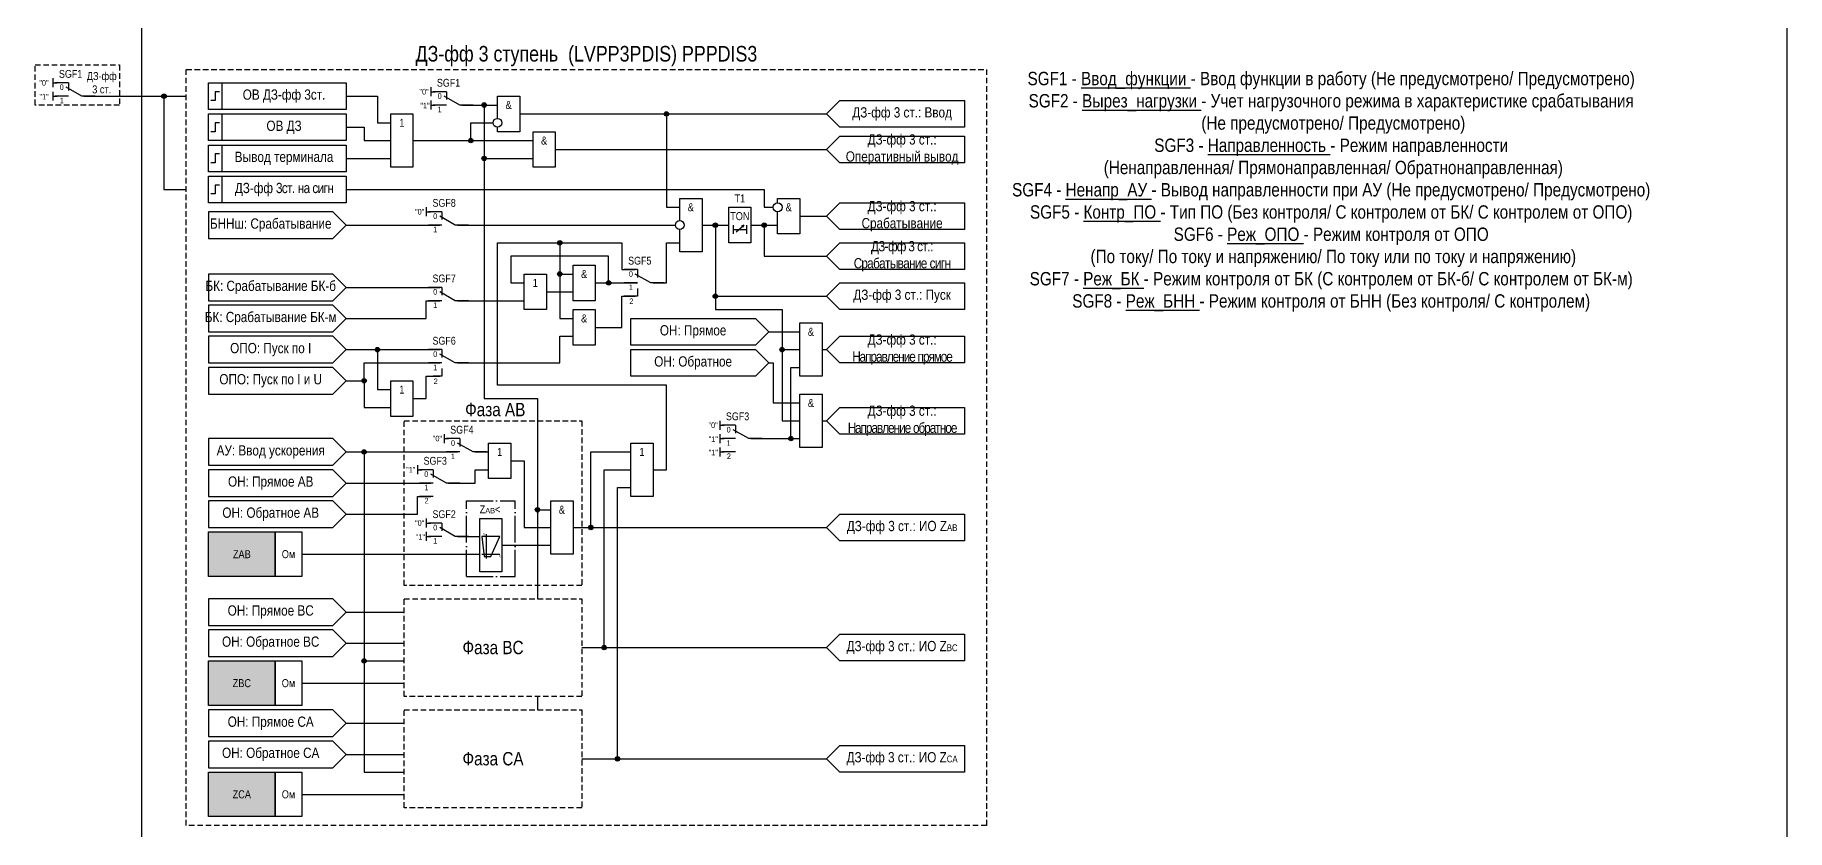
# Model space of a CAD drawing. Header units: millimetres. Extents: x -60 to 938, y -6 to 885.
# Drawn here: x -24 to 370, y 319 to 497.7 of the extents above; entities that cross this region are included whole.
import ezdxf
from ezdxf.enums import TextEntityAlignment as Align

# ---------------------------------------------------------------- set-up
doc = ezdxf.new("R2010")
doc.units = ezdxf.units.MM
doc.linetypes.add('ACAD_ISO04W100', pattern=[30, 24, -3, 0, -3])
doc.linetypes.add('штриховая2', pattern=[0.375, 0.25, -0.125])
doc.layers.add('TEXT', color=7, linetype='Continuous', lineweight=25)
doc.layers.add('Основная', color=7, linetype='Continuous')
doc.styles.add('1.8_Gost_RD', font='ARIALN.TTF', dxfattribs={"height": 1.8})
doc.styles.add('2.5_Gost_RD', font='ARIALN.TTF', dxfattribs={"height": 2.5})
doc.styles.add('3.5_Gost_RD', font='ARIALN.TTF', dxfattribs={"height": 3.5})
doc.styles.add('Вывод', font='ARIALN.TTF', dxfattribs={"height": 2.5})
doc.styles.add('Компонент', font='ARIALN.TTF', dxfattribs={"height": 3.5})

# ---------------------------------------------------------------- blocks, each defined once
blk = doc.blocks.new('*U958')
at = {"layer": 'Основная', "color": 0}
blk.add_line((0, 0), (7, 4), dxfattribs=at)
at = {"layer": 'Основная', "ltscale": 0.35}
blk.add_line((6, 6), (6, 2.5), dxfattribs=at)
blk = doc.blocks.new('*U985')
at = {"layer": 'Основная', "color": 0}
for p, q in [((-3, 6), (-9, 6)), ((-3, 0), (-9, 0)), ((9, 0), (3, 0))]:
    blk.add_line(p, q, dxfattribs=at)
at = {"layer": 'Основная', "ltscale": 0.25, "xscale": -1}
blk.add_blockref('*U958', (3, 0), dxfattribs=at)
at = {"layer": 'Основная'}
for tag, height, style, p in [('ОУ', 3.5, 'Компонент', (-2, 10)), ('В1', 2.5, 'Вывод', (-14, 6)), ('В2', 2.5, 'Вывод', (-6, 4)), ('В3', 2.5, 'Вывод', (-6, -2))]:
    blk.add_attdef(tag, text='', height=height, dxfattribs=dict(at, style=style)).set_placement(p, align=Align.MIDDLE_CENTER)
blk = doc.blocks.new('Точка')
at = {"ltscale": 100}
h = blk.add_hatch(color=256, dxfattribs=at)
h.dxf.hatch_style = 1
edge = h.paths.add_edge_path()
edge.add_arc((0, 0), 0.5, 0, 360)
blk.add_circle((0, 0), 0.5, dxfattribs=at)
blk = doc.blocks.new('*U1023')
at = {"layer": 'Основная', "color": 0}
for p, q in [((-3, 6), (-9, 6)), ((-3, 0), (-9, 0)), ((9, 0), (3, 0))]:
    blk.add_line(p, q, dxfattribs=at)
at = {"layer": 'Основная', "ltscale": 0.25, "xscale": -1}
blk.add_blockref('*U958', (3, 0), dxfattribs=at)
at = {"layer": 'Основная'}
for tag, height, style, p in [('ОУ', 3.5, 'Компонент', (-2, 10)), ('В1', 2.5, 'Вывод', (-13, 6)), ('В2', 2.5, 'Вывод', (-6, 4)), ('В3', 2.5, 'Вывод', (-6, -2))]:
    blk.add_attdef(tag, text='', height=height, dxfattribs=dict(at, style=style)).set_placement(p, align=Align.MIDDLE_CENTER)
blk = doc.blocks.new('*U1031')
at = {"layer": 'Основная', "color": 0}
for p, q in [((-3, 6), (-9, 6)), ((-3, 0), (-9, 0)), ((9, 0), (3, 0))]:
    blk.add_line(p, q, dxfattribs=at)
at = {"layer": 'Основная', "ltscale": 0.25, "xscale": -1}
blk.add_blockref('*U958', (3, 0), dxfattribs=at)
at = {"layer": 'Основная'}
for tag, height, style, p in [('ОУ', 3.5, 'Компонент', (-2, 10)), ('В1', 2.5, 'Вывод', (-13, 6)), ('В2', 2.5, 'Вывод', (-6, 4)), ('В3', 2.5, 'Вывод', (-6, -2))]:
    blk.add_attdef(tag, text='', height=height, dxfattribs=dict(at, style=style)).set_placement(p, align=Align.MIDDLE_CENTER)
blk = doc.blocks.new('*U1032')
at = {"layer": 'Основная', "color": 0}
for p, q in [((-3, 6), (-9, 6)), ((-3, 0), (-9, 0)), ((9, 0), (3, 0))]:
    blk.add_line(p, q, dxfattribs=at)
at = {"layer": 'Основная', "ltscale": 0.25, "xscale": -1}
blk.add_blockref('*U958', (3, 0), dxfattribs=at)
at = {"layer": 'Основная'}
for tag, height, style, p in [('ОУ', 3.5, 'Компонент', (-2, 10)), ('В1', 2.5, 'Вывод', (-13, 6)), ('В2', 2.5, 'Вывод', (-6, 4)), ('В3', 2.5, 'Вывод', (-6, -2))]:
    blk.add_attdef(tag, text='', height=height, dxfattribs=dict(at, style=style)).set_placement(p, align=Align.MIDDLE_CENTER)
blk = doc.blocks.new('*U892')
at = {"layer": 'Основная', "linetype": 'ACAD_ISO04W100', "ltscale": 0.25}
for p, q in [((0, 0), (11, 0)), ((0, -17), (0, 0)), ((11, -17), (11, 0)), ((0, -17), (11, -17))]:
    blk.add_line(p, q, dxfattribs=at)
at = {"layer": 'Основная', "style": 'Компонент'}
blk.add_attdef('ОУ', text='', height=3.5, dxfattribs=at).set_placement((11, 0), align=Align.MIDDLE_CENTER)
blk = doc.blocks.new('*U1027')
at = {"layer": 'Основная', "color": 0}
for p, q in [((-3, 6), (-9, 6)), ((-3, 0), (-9, 0)), ((9, 0), (3, 0))]:
    blk.add_line(p, q, dxfattribs=at)
at = {"layer": 'Основная', "ltscale": 0.25, "xscale": -1}
blk.add_blockref('*U958', (3, 0), dxfattribs=at)
at = {"layer": 'Основная'}
for tag, height, style, p in [('ОУ', 3.5, 'Компонент', (-2, 10)), ('В1', 2.5, 'Вывод', (-14, 6)), ('В2', 2.5, 'Вывод', (-6, 4)), ('В3', 2.5, 'Вывод', (-6, -2))]:
    blk.add_attdef(tag, text='', height=height, dxfattribs=dict(at, style=style)).set_placement(p, align=Align.MIDDLE_CENTER)

msp = doc.modelspace()

# ---------------------------------------------------------------- hatches: boundary and pattern name
at = {"ltscale": 100, "true_color": 0xf7941d}
h = msp.add_hatch(color=30, dxfattribs=at)
h.dxf.hatch_style = 1
h.paths.add_polyline_path([(15, 386), (30, 386), (30, 376), (15, 376)])
h = msp.add_hatch(color=30, dxfattribs=at)
h.dxf.hatch_style = 1
h.paths.add_polyline_path([(15, 357), (30, 357), (30, 347), (15, 347)])
h = msp.add_hatch(color=30, dxfattribs=at)
h.dxf.hatch_style = 1
h.paths.add_polyline_path([(15, 332), (30, 332), (30, 322), (15, 322)])

# ---------------------------------------------------------------- linework, layer by layer
at = {"color": 6, "ltscale": 100}
for p, q in [((-20, 488), (-20, 486)), ((-20, 487), (-19, 487)), ((-20, 485), (-20, 483)), ((-20, 484), (-19, 484))]:
    msp.add_line(p, q, dxfattribs=at)
at = {"ltscale": 100}
for p, q in [((65, 486), (65, 484)), ((65, 485), (66, 485)), ((65, 483), (65, 481)), ((65, 482), (66, 482)), ((64, 459), (64, 457)), ((64, 458), (65, 458)), ((130, 411), (130, 409)), ((130, 410), (131, 410)), ((68, 408), (68, 406)), ((68, 407), (69, 407)), ((130, 408), (130, 406)), ((130, 407), (131, 407)), ((130, 405), (130, 403)), ((130, 404), (131, 404)), ((133.5, 404), (130.5, 404)), ((62, 401), (62, 399)), ((62, 400), (63, 400)), ((65.5, 394), (62.5, 394)), ((64, 389), (64, 387)), ((64, 388), (65, 388)), ((64, 386), (64, 384)), ((64, 385), (65, 385))]:
    msp.add_line(p, q, dxfattribs=at)
at = {"color": 7, "ltscale": 100}
for p, q in [((133.7, 453.46), (135.37, 454.95)), ((135.37, 454.95), (134.85, 454.73)), ((135.37, 454.95), (135.11, 454.48))]:
    msp.add_line(p, q, dxfattribs=at)
at = {"color": 3, "ltscale": 100}
msp.add_lwpolyline([(0, 875), (370, 875), (370, 0), (0, 0)], close=True, dxfattribs=at)
at = {"color": 6, "linetype": 'штриховая2', "ltscale": 5}
msp.add_lwpolyline([(-24, 491), (-5, 491), (-5, 482), (-24, 482)], close=True, dxfattribs=at)
at = {"linetype": 'штриховая2', "ltscale": 5}
msp.add_lwpolyline([(10, 490), (190, 490), (190, 320), (10, 320)], close=True, dxfattribs=at)
at = {"ltscale": 100}
for points in [[(15, 487), (18, 487), (18, 481), (15, 481)], [(15, 487), (46, 487), (46, 481), (15, 481)], [(185, 477), (157, 477), (154, 480), (157, 483), (185, 483)], [(15, 480), (18, 480), (18, 474), (15, 474)], [(15, 480), (46, 480), (46, 474), (15, 474)], [(56, 480), (61, 480), (61, 468), (56, 468)], [(15, 473), (18, 473), (18, 467), (15, 467)], [(15, 473), (46, 473), (46, 467), (15, 467)], [(88, 476), (93, 476), (93, 468), (88, 468)], [(157, 475), (185, 475), (185, 469), (157, 469), (154, 472)], [(15, 466), (18, 466), (18, 460), (15, 460)], [(15, 466), (46, 466), (46, 460), (15, 460)], [(132, 459), (137, 459), (137, 451), (132, 451)], [(157, 460), (185, 460), (185, 454), (157, 454), (154, 457)], [(157, 451), (185, 451), (185, 445), (157, 445), (154, 448)], [(97, 438), (97, 446), (102, 446), (102, 438)], [(157, 442), (185, 442), (185, 436), (157, 436), (154, 439)], [(97, 428), (97, 436), (102, 436), (102, 428)], [(138, 434), (141, 431), (138, 428), (110, 428), (110, 434)], [(148, 433), (153, 433), (153, 421), (148, 421)], [(185, 424), (157, 424), (154, 427), (157, 430), (185, 430)], [(138, 427), (141, 424), (138, 421), (110, 421), (110, 427)], [(56, 420), (61, 420), (61, 412), (56, 412)], [(148, 417), (153, 417), (153, 405), (148, 405)], [(185, 408), (157, 408), (154, 411), (157, 414), (185, 414)], [(110, 406), (115, 406), (115, 394), (110, 394)], [(92, 393), (97, 393), (97, 381), (92, 381)], [(76, 389), (81, 389), (81, 377), (76, 377)], [(185, 390), (185, 384), (157, 384), (154, 387), (157, 390)], [(15, 386), (30, 386), (30, 376), (15, 376)], [(30, 386), (36, 386), (36, 376), (30, 376)], [(185, 363), (185, 357), (157, 357), (154, 360), (157, 363)], [(15, 357), (30, 357), (30, 347), (15, 347)], [(30, 357), (36, 357), (36, 347), (30, 347)], [(185, 338), (185, 332), (157, 332), (154, 335), (157, 338)], [(15, 332), (30, 332), (30, 322), (15, 322)], [(30, 332), (36, 332), (36, 322), (30, 322)]]:
    msp.add_lwpolyline(points, close=True, dxfattribs=at)
at = {"lineweight": 30, "ltscale": 100}
for points in [[(17.5, 485), (16.5, 485), (16.5, 483), (15.5, 483)], [(17.5, 478), (16.5, 478), (16.5, 476), (15.5, 476)], [(17.5, 471), (16.5, 471), (16.5, 469), (15.5, 469)], [(17.5, 464), (16.5, 464), (16.5, 462), (15.5, 462)]]:
    msp.add_lwpolyline(points, dxfattribs=at)
at = {"color": 6, "ltscale": 100}
for points in [[(-13, 484), (10, 484)], [(-13, 484), (5, 484), (5, 463), (10, 463)]]:
    msp.add_lwpolyline(points, dxfattribs=at)
at = {"ltscale": 100}
for points in [[(46, 484), (53, 484), (53, 478), (56, 478)], [(72, 482), (80, 482)], [(72, 482), (72, 482)], [(72, 482), (77, 482), (77, 470), (88, 470)], [(72, 482), (77, 482), (77, 416), (89, 416), (89, 391), (92, 391)], [(72, 482), (77, 482), (77, 416), (89, 416), (89, 371)], [(80, 479), (80, 484), (85, 484), (85, 476), (80, 476), (80, 477)], [(46, 477), (50, 477), (50, 474), (56, 474)], [(61, 474), (74, 474), (74, 478), (79, 478)], [(85, 480), (154, 480)], [(85, 480), (118, 480), (118, 459), (121, 459)], [(61, 474), (88, 474)], [(46, 470), (56, 470)], [(93, 472), (154, 472)], [(46, 463), (140, 463), (140, 459), (142, 459)], [(121, 456), (121, 461), (126, 461), (126, 449), (121, 449), (121, 454)], [(143, 460), (143, 461), (148, 461), (148, 453), (143, 453), (143, 458)], [(46, 455), (43, 458), (15, 458), (15, 452), (43, 452), (46, 455)], [(46, 455), (67, 455)], [(71, 455), (120, 455)], [(126, 455), (129, 455), (129, 436), (144, 436), (144, 427), (148, 427)], [(126, 455), (129, 455), (129, 436), (144, 436), (144, 411), (148, 411)], [(126, 455), (132, 455)], [(126, 455), (129, 455), (129, 439), (154, 439)], [(133, 455), (133, 453)], [(133, 454), (136, 454)], [(136, 455), (136, 453)], [(137, 455), (140, 455), (140, 448), (154, 448)], [(137, 455), (143, 455)], [(148, 457), (154, 457)], [(115, 400), (118, 400), (118, 419), (80, 419), (80, 451), (94, 451), (94, 434), (97, 434)], [(115, 400), (118, 400), (118, 419), (80, 419), (80, 451), (94, 451), (94, 444), (97, 444)], [(115, 400), (118, 400), (118, 419), (80, 419), (80, 451), (108, 451), (108, 445), (111, 445)], [(115, 442), (118, 442), (118, 451), (121, 451)], [(102, 442), (105, 442), (105, 448), (83, 448), (83, 442), (86, 442)], [(46, 441), (43, 444), (15, 444), (15, 438), (43, 438), (46, 441)], [(91, 444), (91, 436), (86, 436), (86, 444), (91, 444)], [(102, 442), (111.5, 442)], [(46, 441), (67, 441)], [(46, 434), (64, 434), (64, 438), (67, 438)], [(71, 438), (86, 438)], [(91, 440), (97, 440)], [(102, 432), (108, 432), (108, 439), (111, 439)], [(111.5, 440.75), (111.5, 439), (108.5, 439)], [(46, 434), (43, 437), (15, 437), (15, 431), (43, 431), (46, 434)], [(46, 427), (43, 430), (15, 430), (15, 424), (43, 424), (46, 427)], [(71, 424), (94, 424), (94, 430), (97, 430)], [(141, 431), (148, 431)], [(46, 427), (53, 427), (53, 418), (56, 418)], [(46, 427), (67, 427)], [(153, 427), (154, 427)], [(46, 420), (43, 423), (15, 423), (15, 417), (43, 417), (46, 420)], [(46, 420), (50, 420), (50, 424), (67, 424)], [(67.5, 422.75), (67.5, 421), (65.5, 421)], [(137, 407), (146, 407), (146, 423), (148, 423)], [(141, 424), (142, 424), (142, 415), (148, 415)], [(46, 420), (50, 420), (50, 414), (56, 414)], [(61, 416), (64, 416), (64, 421), (67, 421)], [(153, 411), (154, 411)], [(46, 404), (43, 407), (15, 407), (15, 401), (43, 401), (46, 404)], [(83, 406), (83, 398), (78, 398), (78, 406), (83, 406)], [(137, 407), (148, 407)], [(46, 404), (71, 404)], [(46, 404), (50, 404), (50, 357), (59, 357)], [(46, 404), (50, 404), (50, 332), (59, 332)], [(75, 404), (78, 404)], [(83, 402), (86, 402), (86, 387), (92, 387)], [(97, 387), (101, 387), (101, 404), (110, 404)], [(46, 397), (43, 400), (15, 400), (15, 394), (43, 394), (46, 397)], [(69, 397), (75, 397), (75, 400), (78, 400)], [(99, 360), (104, 360), (104, 400), (110, 400)], [(46, 397), (65, 397)], [(46, 390), (62, 390), (62, 394), (65, 394)], [(99, 335), (107, 335), (107, 396), (110, 396)], [(46, 390), (43, 393), (15, 393), (15, 387), (43, 387), (46, 390)], [(97, 387), (154, 387)], [(71, 385), (76, 385)], [(76.5, 385), (77, 380.5), (78.5, 380.5), (80.5, 385), (76.5, 385)], [(77.5, 380), (77.5, 385.5)], [(81, 383), (92, 383)], [(36, 381), (76, 381)], [(76.5, 381), (80.5, 381)], [(46, 368), (43, 371), (15, 371), (15, 365), (43, 365), (46, 368)], [(46, 368), (59, 368)], [(46, 361), (43, 364), (15, 364), (15, 358), (43, 358), (46, 361)], [(46, 361), (59, 361)], [(99, 360), (154, 360)], [(36, 352), (59, 352)], [(89, 349), (89, 346)], [(46, 343), (43, 346), (15, 346), (15, 340), (43, 340), (46, 343)], [(46, 343), (59, 343)], [(46, 336), (43, 339), (15, 339), (15, 333), (43, 333), (46, 336)], [(46, 336), (59, 336)], [(99, 335), (154, 335)], [(36, 327), (59, 327)]]:
    msp.add_lwpolyline(points, dxfattribs=at)
at = {"color": 251, "linetype": 'штриховая2', "ltscale": 5, "true_color": 0x58595b}
for points in [[(59, 411), (99, 411), (99, 374), (59, 374)], [(59, 371), (99, 371), (99, 349), (59, 349)], [(59, 346), (99, 346), (99, 324), (59, 324)]]:
    msp.add_lwpolyline(points, close=True, dxfattribs=at)
at = {"ltscale": 100}
for centre in [(80, 478), (143, 459), (121, 455)]:
    msp.add_circle(centre, 1, dxfattribs=at)

# ---------------------------------------------------------------- block references
for p in [(5, 484), (118, 480), (74, 474), (77, 470), (129, 455), (140, 455), (94, 451), (94, 444), (105, 442), (129, 439), (53, 427), (144, 427), (50, 420), (146, 407), (50, 404), (89, 391), (101, 387), (104, 360), (50, 357), (107, 335)]:
    msp.add_blockref('Точка', p, dxfattribs=at)
at = {"color": 1, "ltscale": 100}
msp.add_blockref('Точка', (77, 482), dxfattribs=at)
at = {"layer": 'Основная', "color": 6, "ltscale": 0.25, "xscale": 0.5, "yscale": 0.5, "zscale": 0.5}
msp.add_blockref('*U985', (-15, 484), dxfattribs=at).add_auto_attribs({'ОУ': 'SGF1', 'В1': '"0"', 'В2': '0', 'В3': '1'})
at = {"layer": 'Основная', "ltscale": 0.25, "xscale": 0.5, "yscale": 0.5, "zscale": 0.5}
for name, p, values in [('*U1032', (70, 482), {'ОУ': 'SGF1', 'В1': '"0"', 'В2': '0', 'В3': '1'}), ('*U1032', (69, 455), {'ОУ': 'SGF8', 'В1': '"0"', 'В2': '0', 'В3': '1'}), ('*U1032', (73, 404), {'ОУ': 'SGF4', 'В1': '"0"', 'В2': '0', 'В3': '1'}), ('*U1023', (135, 407), {'ОУ': 'SGF3', 'В1': '"0"', 'В2': '0', 'В3': '1'}), ('*U1023', (67, 397), {'ОУ': 'SGF3', 'В1': '"1"', 'В2': '0', 'В3': '1'}), ('*U1031', (69, 385), {'ОУ': 'SGF2', 'В1': '"0"', 'В2': '0', 'В3': '1'})]:
    msp.add_blockref(name, p, dxfattribs=at).add_auto_attribs(values)
at = {"layer": 'Основная', "ltscale": 0.25}
ref = msp.add_blockref('*U1027', (113, 442), dxfattribs=dict(at, xscale=0.5, yscale=0.5, zscale=0.5))
ref.add_attrib('ОУ', 'SGF5', dxfattribs={"height": 1.75, "style": 'Компонент'}).set_placement((112, 447), align=Align.MIDDLE_CENTER)
ref.add_attrib('В2', '0', dxfattribs={"height": 1.25, "style": 'Вывод'}).set_placement((110, 444), align=Align.MIDDLE_CENTER)
ref.add_attrib('В3', '1', dxfattribs={"height": 1.25, "style": 'Вывод'}).set_placement((110, 441), align=Align.MIDDLE_CENTER)
ref = msp.add_blockref('*U1027', (69, 438), dxfattribs=dict(at, xscale=0.5, yscale=0.5, zscale=0.5))
ref.add_attrib('ОУ', 'SGF7', dxfattribs={"height": 1.75, "style": 'Компонент'}).set_placement((68, 443), align=Align.MIDDLE_CENTER)
ref.add_attrib('В2', '0', dxfattribs={"height": 1.25, "style": 'Вывод'}).set_placement((66, 440), align=Align.MIDDLE_CENTER)
ref.add_attrib('В3', '1', dxfattribs={"height": 1.25, "style": 'Вывод'}).set_placement((66, 437), align=Align.MIDDLE_CENTER)
ref = msp.add_blockref('*U1027', (69, 424), dxfattribs=dict(at, xscale=0.5, yscale=0.5, zscale=0.5))
ref.add_attrib('ОУ', 'SGF6', dxfattribs={"height": 1.75, "style": 'Компонент'}).set_placement((68, 429), align=Align.MIDDLE_CENTER)
ref.add_attrib('В2', '0', dxfattribs={"height": 1.25, "style": 'Вывод'}).set_placement((66, 426), align=Align.MIDDLE_CENTER)
ref.add_attrib('В3', '1', dxfattribs={"height": 1.25, "style": 'Вывод'}).set_placement((66, 423), align=Align.MIDDLE_CENTER)
msp.add_blockref('*U892', (73, 393), dxfattribs=at)

# ---------------------------------------------------------------- texts
at = {"color": 30, "ltscale": 100, "attachment_point": 5}
for s, insert, char_height, width, style in [('ДЗ-фф 3 ступень  (LVPP3PDIS) {\\C6;PPPDIS3}', (100, 493), 3.5, 180, '3.5_Gost_RD'), ('ДЗ-фф \\P3 ст.', (-9, 487), 1.8, 8, '2.5_Gost_RD'), ('SGF1 - {\\LВвод_функции} - Ввод функции в работу (Не предусмотрено/ Предусмотрено)\\PSGF2 - {\\LВырез_нагрузки} - Учет нагрузочного режима в характеристике срабатывания \\P^I(Не предусмотрено/ Предусмотрено)\\PSGF3 - {\\LНаправленность} - Режим направленности \\P^I(Ненаправленная/ Прямонаправленная/ Обратнонаправленная)\\PSGF4 - {\\LНенапр_АУ} - Вывод направленности при АУ (Не предусмотрено/ Предусмотрено)\\PSGF5 - {\\LКонтр_ПО} - Тип ПО (Без контроля/ С контролем от БК/ С контролем от ОПО) \\PSGF6 - {\\LРеж_ОПО} - Режим контроля от ОПО \\P^I(По току/ По току и напряжению/ По току или по току и напряжению)\\PSGF7 - {\\LРеж_БК} - Режим контроля от БК (С контролем от БК-б/ С контролем от БК-м)\\PSGF8 - {\\LРеж_БНН} - Режим контроля от БНН (Без контроля/ С контролем)', (267.5, 462.5), 3, 145, '3.5_Gost_RD')]:
    msp.add_mtext(s, dxfattribs=dict(at, insert=insert, char_height=char_height, width=width, style=style))
at = {"color": 6, "ltscale": 100, "insert": (-23, 484.5), "char_height": 1.25, "attachment_point": 1, "style": '3.5_Gost_RD'}
msp.add_mtext_dynamic_manual_height_columns('"1"', width=2, gutter_width=17.5, heights=[0], dxfattribs=at)
at = {"ltscale": 100, "char_height": 1.25, "attachment_point": 1}
for s, insert, style in [('"1"', (62.66, 482.5), '3.5_Gost_RD'), ('2', (109.65, 438.5), 'Вывод'), ('2', (65.65, 420.5), 'Вывод'), ('"1"', (127.5, 407.5), '3.5_Gost_RD'), ('"1"', (127.5, 404.5), '3.5_Gost_RD'), ('2', (131.59, 403.66), '3.5_Gost_RD'), ('2', (63.59, 393.66), '3.5_Gost_RD'), ('"1"', (61.64, 385.5), '3.5_Gost_RD')]:
    msp.add_mtext_dynamic_manual_height_columns(s, width=2, gutter_width=17.5, heights=[0], dxfattribs=dict(at, insert=insert, style=style))
at = {"ltscale": 100, "attachment_point": 5}
for s, insert, char_height, width, style in [('&', (82.5, 482), 1.8, 5, '2.5_Gost_RD'), ('1', (58.5, 478), 1.8, 5, '2.5_Gost_RD'), ('&', (90.5, 474), 1.8, 5, '2.5_Gost_RD'), ('T1', (134.5, 461), 1.8, 5, '2.5_Gost_RD'), ('&', (123.5, 459), 1.8, 5, '2.5_Gost_RD'), ('TON', (134.5, 457), 1.8, 5, '2.5_Gost_RD'), ('&', (145.5, 459), 1.8, 5, '2.5_Gost_RD'), ('1', (88.5, 442), 1.8, 5, '2.5_Gost_RD'), ('&', (99.5, 444), 1.8, 5, '2.5_Gost_RD'), ('&', (99.5, 434), 1.8, 5, '2.5_Gost_RD'), ('&', (150.5, 431), 1.8, 5, '2.5_Gost_RD'), ('1', (58.5, 418), 1.8, 5, '2.5_Gost_RD'), ('&', (150.5, 415), 1.8, 5, '2.5_Gost_RD'), ('1', (80.5, 404), 1.8, 5, '2.5_Gost_RD'), ('1', (112.5, 404), 1.8, 5, '2.5_Gost_RD'), ('&', (94.5, 391), 1.8, 5, '2.5_Gost_RD'), ('{\\W0.9;X}', (77, 385.5), 0.5, 1, '1.8_Gost_RD'), ('ZAB', (22.5, 381), 1.8, 15, '1.8_Gost_RD'), ('Ом', (33, 381), 1.8, 6, '1.8_Gost_RD'), ('{\\W0.9;R}', (80.5, 380.5), 0.5, 1, '1.8_Gost_RD'), ('ZBC', (22.5, 352), 1.8, 15, '1.8_Gost_RD'), ('Ом', (33, 352), 1.8, 6, '1.8_Gost_RD'), ('ZCA', (22.5, 327), 1.8, 15, '1.8_Gost_RD'), ('Ом', (33, 327), 1.8, 6, '1.8_Gost_RD')]:
    msp.add_mtext(s, dxfattribs=dict(at, insert=insert, char_height=char_height, width=width, style=style))
at = {"color": 251, "ltscale": 100, "true_color": 0x58595b, "char_height": 3, "attachment_point": 5, "style": '3.5_Gost_RD'}
for s, insert, width in [('Фаза АВ', (79.5, 413.5), 39), ('Фаза ВС', (79, 360), 40), ('Фаза СА', (79, 335), 40)]:
    msp.add_mtext(s, dxfattribs=dict(at, insert=insert, width=width))
at = {"color": 7, "ltscale": 100, "insert": (76, 392), "char_height": 1.8, "attachment_point": 1, "style": '1.8_Gost_RD'}
msp.add_mtext_dynamic_manual_height_columns('{\\C256;Z\\H0.66667x;АВ\\H1.49999x;<}', width=8, gutter_width=17.5, heights=[0], dxfattribs=at)
at = {"layer": 'TEXT', "ltscale": 100, "char_height": 2.3, "width": 28, "attachment_point": 5, "style": '2.5_Gost_RD'}
for s, insert in [('ОВ ДЗ-фф 3ст.', (32, 484)), ('ДЗ-фф 3 ст.: Ввод', (171, 480)), ('ОВ ДЗ', (32, 477)), ('ДЗ-фф 3 ст.: Оперативный вывод', (171, 472)), ('Вывод терминала', (32, 470)), ('ДЗ-фф{\\T0.9; 3ст. на сигн}', (32, 463)), ('ДЗ-фф 3 ст.: Срабатывание', (171, 457)), ('БННш: Срабатывание', (29, 455)), ('{\\T0.9;ДЗ-фф 3 ст.: Срабатывание сигн}', (171, 448)), ('БК: Срабатывание БК-б', (29, 441)), ('ДЗ-фф 3 ст.: Пуск', (171, 439)), ('БК: Срабатывание БК-м', (29, 434)), ('ОН: Прямое', (124, 431)), ('ДЗ-фф 3 ст.:{\\T0.85; Направление прямое}', (171, 427)), ('ОПО: Пуск по I', (29, 427)), ('ОН: Обратное', (124, 424)), ('ОПО: Пуск по I и U', (29, 420)), ('ДЗ-фф 3 ст.:{\\T0.85; Направление обратное}', (171, 411)), ('АУ: Ввод ускорения', (29, 404)), ('ОН: Прямое AB', (29, 397)), ('ОН: Обратное AB', (29, 390)), ('ДЗ-фф 3 ст.: ИО {\\C7;Z\\H0.66667x;АВ}', (171, 387)), ('ОН: Прямое BC', (29, 368)), ('ОН: Обратное BC', (29, 361)), ('ДЗ-фф 3 ст.: ИО {\\C7;Z\\H0.66667x;BC}', (171, 360)), ('ОН: Прямое CA', (29, 343)), ('ОН: Обратное CA', (29, 336)), ('ДЗ-фф 3 ст.: ИО {\\C7;Z\\H0.66667x;CA}', (171, 335))]:
    msp.add_mtext(s, dxfattribs=dict(at, insert=insert))

doc.saveas('drawing.dxf')
